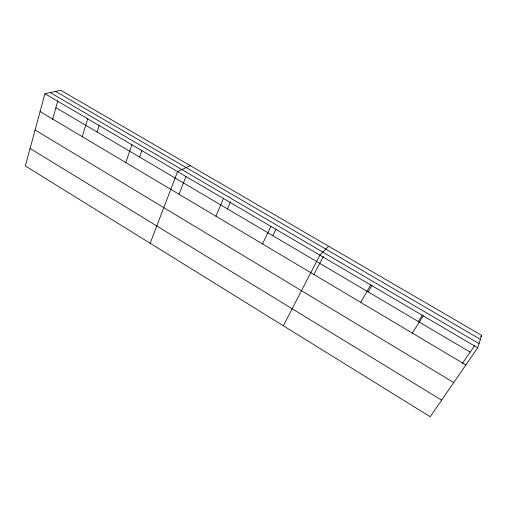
<?xml version="1.0" encoding="UTF-8"?>
<svg xmlns="http://www.w3.org/2000/svg" width="507" height="507" viewBox="0 0 507 507"><rect width="100%" height="100%" fill="white"/><g stroke="black" fill="none" stroke-linecap="round" stroke-linejoin="round"><path stroke-width="0.76" d="M44.933 93.706L25.35 165.966L430.19 416.729L477.702 347.815L481.65 335.355L60.783 90.271L44.933 93.706L477.702 347.815M52.525 119.633L57.804 100.861M82.254 136.662L87.705 118.822M97.084 131.972L99.226 125.172M125.799 162.576L131.902 144.774M139.59 157.056L141.871 150.547M150.154 243.271L177.596 171.6L190.22 165.643M179.015 194.352L185.999 176.455M215.931 216.21L223.441 198.516M227.44 208.89L230.533 201.704M262.575 243.968L270.846 226.35M272.836 235.673L275.89 229.234M283.324 325.76L319.879 255.148L328.631 246.25M313.738 274.845L323.289 256.504M360.705 302.368L370.642 284.953M368.19 291.937L372.081 285.137M418.307 321.508L422.375 315.018M412.368 333.112L423.212 315.823M462.295 363.582L474.584 345.66M480.769 336.642L481.65 335.355M55.656 91.38L480.376 339.373M50.269 92.547L479.033 343.607M55.89 107.668L470.166 352.105M40.091 111.572L465.882 364.958M35.097 129.988L453.746 382.557M30.09 148.475L441.616 400.156"/></g></svg>
